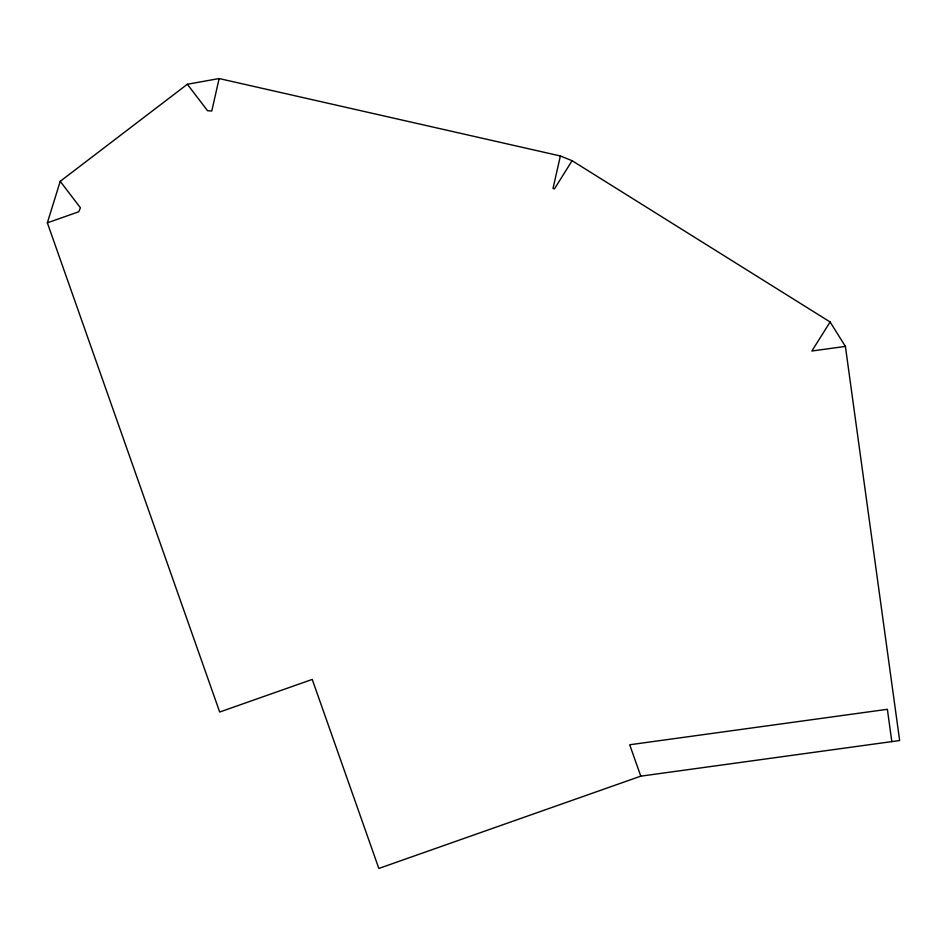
<?xml version="1.0" encoding="UTF-8"?>
<svg xmlns="http://www.w3.org/2000/svg" width="947" height="947" viewBox="0 0 947 947"><rect width="100%" height="100%" fill="white"/><g stroke="black" fill="none" stroke-linecap="round" stroke-linejoin="round"><path stroke-width="1.42" d="M219.136 78.554L211.773 111.012L207.559 110.728L187.352 84.259L60.217 181.315L47.35 222.829L219.692 712.026L312.238 679.425L378.836 868.446L640.776 776.161L899.65 740.53L845.399 346.401L830.117 321.98L572.083 160.694L560.375 155.971L219.136 78.554L187.352 84.259M560.375 155.971L553.012 188.429L554.445 188.915L572.083 160.694M830.117 321.98L811.863 351.017L845.399 346.401M47.35 222.829L78.743 211.773L80.412 207.772L60.217 181.315M640.776 776.161L629.708 744.768L887.375 709.303L891.825 741.608"/></g></svg>
